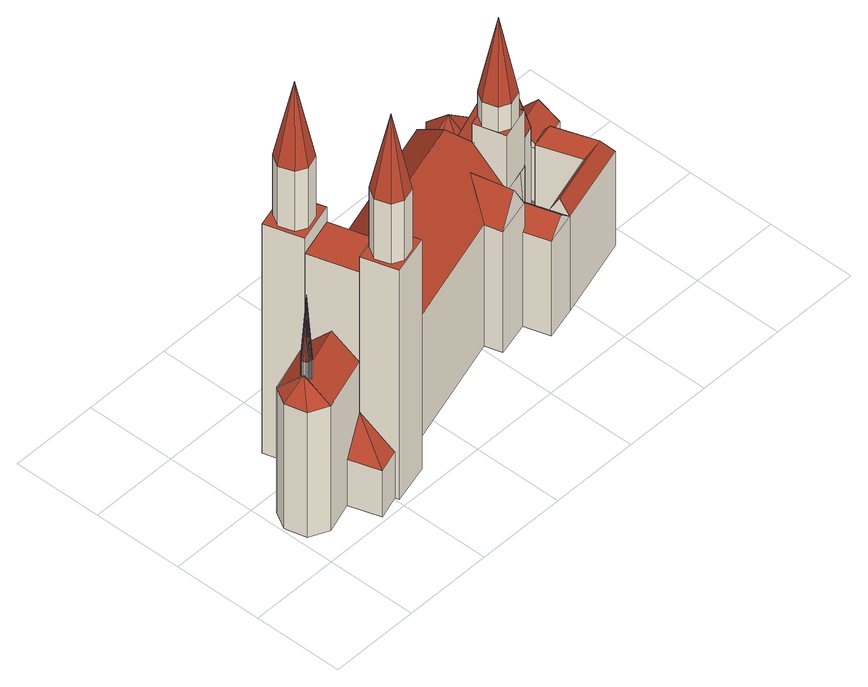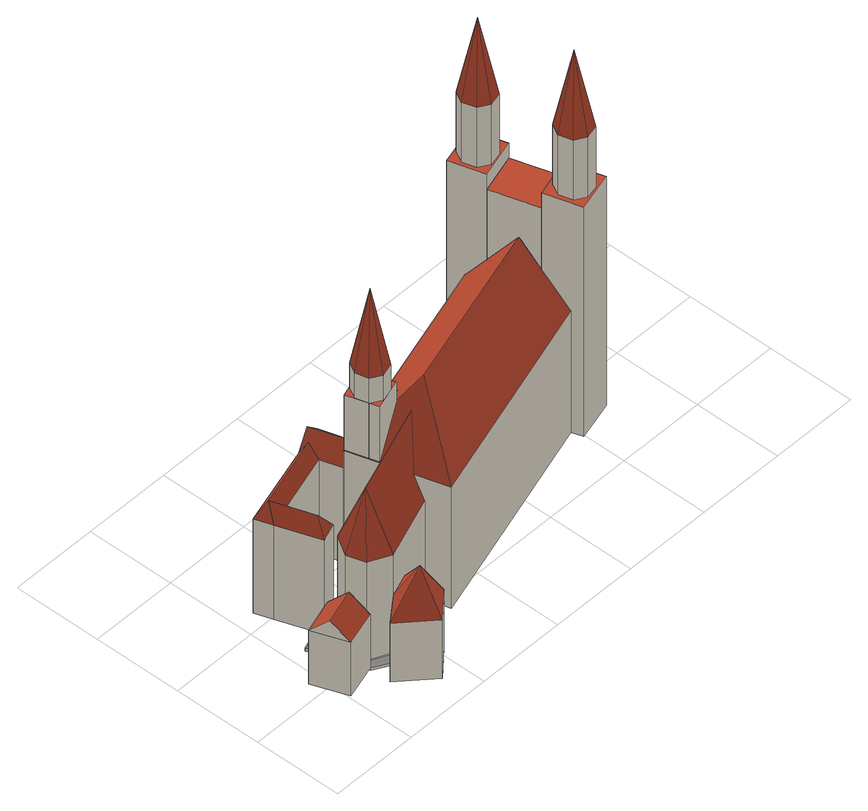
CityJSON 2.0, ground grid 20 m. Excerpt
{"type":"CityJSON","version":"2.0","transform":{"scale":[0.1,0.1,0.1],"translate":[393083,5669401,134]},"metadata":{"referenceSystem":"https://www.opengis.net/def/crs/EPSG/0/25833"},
"CityObjects":{
"building1":{"type":"Building","attributes":{"name":"Dom zu Meißen","Gemeindeschluessel":14627140,"QualitaetDacherkennung":100,"Geometrietyp2DReferenz":"3000","function":"31001_3041","roofType":"9999"},"children":["building1-1","building1-2","building1-3","building1-4","building1-5","building1-6","building1-7","building1-8","building1-9","building1-10","building1-11","building1-12","building1-13","building1-14","building1-15","building1-16","building1-17","building1-18","building1-19","building1-20","building1-21","building1-22"]},
"building1-1":{"type":"BuildingPart","attributes":{"Dachtyp_tdc":"tdcPyramidRoof","Dachneigung":90,"QualitaetDacherkennung":100,"Geometrietyp2DReferenz":"3000","roofType":"4000","measuredHeight":40.27},"parents":["building1"],"geometry":[{"type":"MultiSurface","lod":"2","boundaries":[[[0,1,2,3]],[[1,4,5,2]],[[6,0,3,7]],[[1,0,8]],[[4,1,8]],[[6,4,8]],[[0,6,8]],[[3,2,5,7]],[[4,6,7,5]]],"semantics":{"surfaces":[{"type":"WallSurface"},{"type":"RoofSurface"},{"type":"GroundSurface"},{"type":"ClosureSurface"}],"values":[0,0,0,1,1,1,1,2,3]}}]},
"building1-2":{"type":"BuildingPart","attributes":{"Dachtyp_tdc":"tdcHipAndGableRoof","Dachneigung":52.9,"QualitaetDacherkennung":100,"Geometrietyp2DReferenz":"3000","roofType":"5000","measuredHeight":45.99},"parents":["building1"],"geometry":[{"type":"MultiSurface","lod":"2","boundaries":[[[9,10,11,12]],[[13,10,14]],[[10,9,15,16,14]],[[17,18,19,13,14,16,20]],[[12,11,21,22,23,24,25,26,27,28,29,30]],[[23,22,31,32,21,11,10,13]],[[22,21,32,31]],[[28,27,18,17]],[[24,23,13,19,33,34,35]],[[26,25,36,37]],[[25,24,35,36]],[[37,36,35,34,33]],[[26,37,33,19,18,27]],[[30,29,38,39]],[[12,30,39,9]],[[29,28,17,38]],[[16,15,39,38,20]],[[20,38,17]],[[39,15,9]]],"semantics":{"surfaces":[{"type":"WallSurface"},{"type":"RoofSurface"},{"type":"GroundSurface"},{"type":"ClosureSurface"}],"values":[0,1,1,1,2,0,3,0,0,3,3,3,3,3,3,3,3,3,3]}}]},
"building1-3":{"type":"BuildingPart","attributes":{"Dachtyp_tdc":"tdcGableRoof","Dachneigung":45.02,"QualitaetDacherkennung":100,"Geometrietyp2DReferenz":"3000","roofType":"3100","measuredHeight":28.1},"parents":["building1"],"geometry":[{"type":"MultiSurface","lod":"2","boundaries":[[[40,41,42,43]],[[41,35,24,42]],[[35,44,45,24]],[[44,40,43,45]],[[35,41,34]],[[40,44,46]],[[41,40,46,34]],[[44,35,34,46]],[[43,42,24,45]]],"semantics":{"surfaces":[{"type":"WallSurface"},{"type":"RoofSurface"},{"type":"GroundSurface"}],"values":[0,0,0,0,0,0,1,1,2]}}]},
"building1-4":{"type":"BuildingPart","attributes":{"Dachtyp_tdc":"tdcTentRoof","Dachneigung":79.21,"QualitaetDacherkennung":100,"Geometrietyp2DReferenz":"3000","roofType":"4000","measuredHeight":94.12},"parents":["building1"],"geometry":[{"type":"MultiSurface","lod":"2","boundaries":[[[47,48,49,50]],[[48,51,52,49]],[[51,53,54,52]],[[53,55,56,54]],[[55,57,58,56]],[[57,59,60,58]],[[59,61,62,60]],[[61,47,50,62]],[[48,47,63]],[[51,48,63]],[[53,51,63]],[[55,53,63]],[[57,55,63]],[[59,57,63]],[[61,59,63]],[[47,61,63]],[[50,49,52,54,56,58,60,62]]],"semantics":{"surfaces":[{"type":"WallSurface"},{"type":"RoofSurface"},{"type":"GroundSurface"}],"values":[0,0,0,0,0,0,0,0,1,1,1,1,1,1,1,1,2]}}]},
"building1-5":{"type":"BuildingPart","attributes":{"Dachtyp_tdc":"tdcTentRoof","Dachneigung":86.11,"QualitaetDacherkennung":100,"Geometrietyp2DReferenz":"3000","roofType":"4000","measuredHeight":57.59},"parents":["building1"],"geometry":[{"type":"MultiSurface","lod":"2","boundaries":[[[64,65,66,67]],[[65,68,69,66]],[[68,70,71,69]],[[70,72,73,71]],[[72,74,75,73]],[[74,76,77,75]],[[76,78,79,77]],[[78,80,81,79]],[[80,82,83,81]],[[82,84,85,83]],[[84,86,87,85]],[[86,88,89,87]],[[88,90,91,89]],[[90,92,93,91]],[[92,94,95,93]],[[94,96,97,95]],[[96,98,99,97]],[[98,100,101,99]],[[100,102,103,101]],[[102,104,105,103]],[[104,106,107,105]],[[106,108,109,107]],[[108,110,111,109]],[[110,112,113,111]],[[112,114,115,113]],[[114,116,117,115]],[[116,118,119,117]],[[118,120,121,119]],[[120,122,123,121]],[[122,124,125,123]],[[124,126,127,125]],[[126,128,129,127]],[[128,130,131,129]],[[130,132,133,131]],[[132,134,135,133]],[[134,64,67,135]],[[65,64,136]],[[68,65,136]],[[70,68,136]],[[72,70,136]],[[74,72,136]],[[76,74,136]],[[78,76,136]],[[80,78,136]],[[82,80,136]],[[84,82,136]],[[86,84,136]],[[88,86,136]],[[90,88,136]],[[92,90,136]],[[94,92,136]],[[96,94,136]],[[98,96,136]],[[100,98,136]],[[102,100,136]],[[104,102,136]],[[106,104,136]],[[108,106,136]],[[110,108,136]],[[112,110,136]],[[114,112,136]],[[116,114,136]],[[118,116,136]],[[120,118,136]],[[122,120,136]],[[124,122,136]],[[126,124,136]],[[128,126,136]],[[130,128,136]],[[132,130,136]],[[134,132,136]],[[64,134,136]],[[67,66,69,71,73,75,77,79,81,83,85,87,89,91,93,95,97,99,101,103,105,107,109,111,113,115,117,119,121,123,125,127,129,131,133,135]]],"semantics":{"surfaces":[{"type":"WallSurface"},{"type":"RoofSurface"},{"type":"GroundSurface"}],"values":[0,0,0,0,0,0,0,0,0,0,0,0,0,0,0,0,0,0,0,0,0,0,0,0,0,0,0,0,0,0,0,0,0,0,0,0,1,1,1,1,1,1,1,1,1,1,1,1,1,1,1,1,1,1,1,1,1,1,1,1,1,1,1,1,1,1,1,1,1,1,1,1,2]}}]},
"building1-6":{"type":"BuildingPart","attributes":{"Dachtyp_tdc":"tdcGableRoof","Dachneigung":69.12,"QualitaetDacherkennung":100,"Geometrietyp2DReferenz":"3000","roofType":"3100","measuredHeight":40.27},"parents":["building1"],"geometry":[{"type":"MultiSurface","lod":"2","boundaries":[[[32,31,137]],[[4,6,8]],[[31,4,8,137]],[[6,32,137,8]],[[5,138,22,21,139,7]],[[138,5,4,31,140,141]],[[140,22,138,141]],[[21,22,140,31,32]],[[139,21,32,6,142,143]],[[142,7,139,143]],[[6,4,5,7,142]]],"semantics":{"surfaces":[{"type":"WallSurface"},{"type":"RoofSurface"},{"type":"GroundSurface"},{"type":"ClosureSurface"}],"values":[0,0,1,1,2,0,3,3,0,3,3]}}]},
"building1-7":{"type":"BuildingPart","attributes":{"Dachtyp_tdc":"tdcTentRoof","Dachneigung":79.21,"QualitaetDacherkennung":100,"Geometrietyp2DReferenz":"3000","roofType":"4000","measuredHeight":94.12},"parents":["building1"],"geometry":[{"type":"MultiSurface","lod":"2","boundaries":[[[144,145,146,147]],[[145,148,149,146]],[[148,150,151,149]],[[150,152,153,151]],[[152,154,155,153]],[[154,156,157,155]],[[156,158,159,157]],[[158,144,147,159]],[[145,144,160]],[[148,145,160]],[[150,148,160]],[[152,150,160]],[[154,152,160]],[[156,154,160]],[[158,156,160]],[[144,158,160]],[[147,146,149,151,153,155,157,159]]],"semantics":{"surfaces":[{"type":"WallSurface"},{"type":"RoofSurface"},{"type":"GroundSurface"}],"values":[0,0,0,0,0,0,0,0,1,1,1,1,1,1,1,1,2]}}]},
"building1-8":{"type":"BuildingPart","attributes":{"Dachtyp_tdc":"tdcLeanToRoof","Dachneigung":0,"QualitaetDacherkennung":100,"Geometrietyp2DReferenz":"3000","roofType":"2100","measuredHeight":45.73},"parents":["building1"],"geometry":[{"type":"MultiSurface","lod":"2","boundaries":[[[161,162,163,164]],[[162,165,166,163]],[[165,167,168,166]],[[167,161,164,168]],[[167,165,162,161]],[[164,163,166,168]]],"semantics":{"surfaces":[{"type":"WallSurface"},{"type":"RoofSurface"},{"type":"GroundSurface"}],"values":[0,0,0,0,1,2]}}]},
"building1-9":{"type":"BuildingPart","attributes":{"Dachtyp_tdc":"tdcLeanToRoof","Dachneigung":0,"QualitaetDacherkennung":100,"Geometrietyp2DReferenz":"3000","roofType":"2100","measuredHeight":13.89},"parents":["building1"],"geometry":[{"type":"MultiSurface","lod":"2","boundaries":[[[169,140,22,170]],[[141,171,172,138]],[[171,169,170,172]],[[171,141,140,169]],[[170,22,138,172]],[[138,22,140,141]]],"semantics":{"surfaces":[{"type":"WallSurface"},{"type":"RoofSurface"},{"type":"GroundSurface"},{"type":"ClosureSurface"}],"values":[0,0,0,1,2,3]}}]},
"building1-10":{"type":"BuildingPart","attributes":{"Dachtyp_tdc":"tdcLeanToRoof","Dachneigung":0,"QualitaetDacherkennung":100,"Geometrietyp2DReferenz":"3000","roofType":"2100","measuredHeight":55.57},"parents":["building1"],"geometry":[{"type":"MultiSurface","lod":"2","boundaries":[[[173,174,175,176]],[[29,177,178,30]],[[177,29,38,20,176,175,179]],[[180,181,179,175,174]],[[180,178,177,179]],[[180,179,181]],[[30,178,180,174,173,15,39]],[[20,16,15,173,176]],[[29,30,39,38]],[[38,39,15,16,20]]],"semantics":{"surfaces":[{"type":"RoofSurface"},{"type":"GroundSurface"},{"type":"ClosureSurface"},{"type":"WallSurface"}],"values":[0,1,2,3,2,2,2,3,2,2]}}]},
"building1-11":{"type":"BuildingPart","attributes":{"Dachtyp_tdc":"tdcFreeFormRoof","Dachneigung":0,"QualitaetDacherkennung":100,"Geometrietyp2DReferenz":"3000","roofType":"5000","measuredHeight":-0.656},"parents":["building1"],"geometry":[{"type":"MultiSurface","lod":"2","boundaries":[[[182,183,2,5]],[[183,184,3,2]],[[184,185,7,3]],[[185,186,187,7]],[[186,188,189,187]],[[188,190,191,189]],[[190,192,193,191]],[[192,194,195,193]],[[194,196,197,195]],[[196,198,199,197]],[[198,200,201,199]],[[200,202,203,201]],[[202,204,205,203]],[[204,206,138,205]],[[206,182,5,138]],[[206,204,202,200,198,196,194,192,190,188,186,185,184,183,182]],[[5,2,3,7,187,189,191,193,195,197,199,201,203,205,138]]],"semantics":{"surfaces":[{"type":"WallSurface"},{"type":"RoofSurface"},{"type":"GroundSurface"}],"values":[0,0,0,0,0,0,0,0,0,0,0,0,0,0,0,1,2]}}]},
"building1-12":{"type":"BuildingPart","attributes":{"Dachtyp_tdc":"tdcLeanToRoof","Dachneigung":0,"QualitaetDacherkennung":100,"Geometrietyp2DReferenz":"3000","roofType":"2100","measuredHeight":59.37},"parents":["building1"],"geometry":[{"type":"MultiSurface","lod":"2","boundaries":[[[207,208,209,210]],[[211,212,208,207]],[[210,209,213,177,29,28]],[[214,215,213,209,208,212,175]],[[216,177,213,215]],[[216,215,214]],[[176,175,212,211]],[[176,20,38,29,177,216,214,175]],[[210,28,17,20,176,211,207]],[[29,38,17,28]],[[17,38,20]]],"semantics":{"surfaces":[{"type":"WallSurface"},{"type":"RoofSurface"},{"type":"GroundSurface"},{"type":"ClosureSurface"}],"values":[0,1,2,0,3,3,0,3,0,3,3]}}]},
"building1-13":{"type":"BuildingPart","attributes":{"Dachtyp_tdc":"tdcHipAndGableRoof","Dachneigung":59.78,"QualitaetDacherkennung":100,"Geometrietyp2DReferenz":"3000","roofType":"5000","measuredHeight":28.1},"parents":["building1"],"geometry":[{"type":"MultiSurface","lod":"2","boundaries":[[[217,218,197,219]],[[218,220,195,197]],[[220,221,222,195]],[[220,218,223]],[[217,221,224]],[[218,217,224,223]],[[221,220,223,224]],[[219,197,195,222]],[[221,217,219,222]]],"semantics":{"surfaces":[{"type":"WallSurface"},{"type":"RoofSurface"},{"type":"GroundSurface"},{"type":"ClosureSurface"}],"values":[0,0,0,1,0,1,1,2,3]}}]},
"building1-14":{"type":"BuildingPart","attributes":{"Dachtyp_tdc":"tdcTentRoof","Dachneigung":50.65,"QualitaetDacherkennung":100,"Geometrietyp2DReferenz":"3000","roofType":"4000","measuredHeight":23.11},"parents":["building1"],"geometry":[{"type":"MultiSurface","lod":"2","boundaries":[[[225,142,7,226]],[[143,227,228,139]],[[227,229,230,228]],[[229,231,232,230]],[[231,233,234,232]],[[233,225,226,234]],[[142,225,235]],[[143,142,235]],[[227,143,235]],[[229,227,235]],[[231,229,235]],[[233,231,235]],[[225,233,235]],[[226,7,139,228,230,232,234]],[[142,143,139,7]]],"semantics":{"surfaces":[{"type":"WallSurface"},{"type":"RoofSurface"},{"type":"GroundSurface"},{"type":"ClosureSurface"}],"values":[0,0,0,0,0,0,1,1,1,1,1,1,1,2,3]}}]},
"building1-15":{"type":"BuildingPart","attributes":{"Dachtyp_tdc":"tdcGableRoof","Dachneigung":57.54,"QualitaetDacherkennung":100,"Geometrietyp2DReferenz":"3000","roofType":"3100","measuredHeight":38.35},"parents":["building1"],"geometry":[{"type":"MultiSurface","lod":"2","boundaries":[[[236,18,27,237]],[[19,238,239,25,36,33]],[[238,236,237,239]],[[19,18,240]],[[236,238,241]],[[18,236,241,240]],[[238,19,240,241]],[[237,27,26,25,239]],[[36,37,33]],[[25,26,37,36]],[[26,27,18,19,33,37]]],"semantics":{"surfaces":[{"type":"WallSurface"},{"type":"RoofSurface"},{"type":"GroundSurface"},{"type":"ClosureSurface"}],"values":[0,0,0,0,0,1,1,2,0,3,3]}}]},
"building1-16":{"type":"BuildingPart","attributes":{"Dachtyp_tdc":"tdcLeanToRoof","Dachneigung":0,"QualitaetDacherkennung":100,"Geometrietyp2DReferenz":"3000","roofType":"2100","measuredHeight":59.37},"parents":["building1"],"geometry":[{"type":"MultiSurface","lod":"2","boundaries":[[[242,243,244,245]],[[246,242,245,178,174]],[[246,247,243,242]],[[245,244,12,30,178]],[[15,9,12,244,243,247,173]],[[30,12,9,39]],[[15,39,9]],[[174,173,247,246]],[[174,178,30,39,15,173]]],"semantics":{"surfaces":[{"type":"WallSurface"},{"type":"RoofSurface"},{"type":"GroundSurface"},{"type":"ClosureSurface"}],"values":[0,0,1,2,0,3,3,0,3]}}]},
"building1-17":{"type":"BuildingPart","attributes":{"Dachtyp_tdc":"tdcGableRoof","Dachneigung":44.64,"QualitaetDacherkennung":100,"Geometrietyp2DReferenz":"3000","roofType":"3100","measuredHeight":37.74},"parents":["building1"],"geometry":[{"type":"MultiSurface","lod":"2","boundaries":[[[248,180,178,249]],[[180,248,250,181]],[[251,179,181,250]],[[249,178,177,252,253]],[[177,178,180,179,214,216]],[[253,252,254,214,179,251]],[[252,177,216,254]],[[216,214,254]],[[251,248,249,253]],[[179,180,181]],[[248,251,250]]],"semantics":{"surfaces":[{"type":"WallSurface"},{"type":"RoofSurface"},{"type":"GroundSurface"},{"type":"ClosureSurface"}],"values":[0,1,1,2,3,0,3,3,3,3,3]}}]},
"building1-18":{"type":"BuildingPart","attributes":{"Dachtyp_tdc":"tdcHipAndGableRoof","Dachneigung":60.44,"QualitaetDacherkennung":100,"Geometrietyp2DReferenz":"3000","roofType":"5000","measuredHeight":28.1},"parents":["building1"],"geometry":[{"type":"MultiSurface","lod":"2","boundaries":[[[221,255,256,222]],[[255,44,45,256]],[[44,257,258,45]],[[255,221,224]],[[257,44,259]],[[221,217,257,259,224]],[[44,255,224,259]],[[258,219,222,256,45]],[[219,258,257,217]],[[221,222,219,217]]],"semantics":{"surfaces":[{"type":"WallSurface"},{"type":"RoofSurface"},{"type":"GroundSurface"},{"type":"ClosureSurface"}],"values":[0,0,0,1,0,1,1,2,0,3]}}]},
"building1-19":{"type":"BuildingPart","attributes":{"Dachtyp_tdc":"tdcPyramidRoof","Dachneigung":52.79,"QualitaetDacherkennung":100,"Geometrietyp2DReferenz":"3000","roofType":"4000","measuredHeight":19.33},"parents":["building1"],"geometry":[{"type":"MultiSurface","lod":"2","boundaries":[[[215,260,261,213]],[[260,254,252,261]],[[260,215,214]],[[254,260,214]],[[177,213,261,252]],[[213,177,216,215]],[[177,252,254,216]],[[215,216,214]],[[216,254,214]]],"semantics":{"surfaces":[{"type":"WallSurface"},{"type":"RoofSurface"},{"type":"GroundSurface"},{"type":"ClosureSurface"}],"values":[0,0,1,1,2,3,3,3,3]}}]},
"building1-20":{"type":"BuildingPart","attributes":{"Dachtyp_tdc":"tdcPyramidRoof","Dachneigung":90,"QualitaetDacherkennung":100,"Geometrietyp2DReferenz":"3000","roofType":"4000","measuredHeight":37.74},"parents":["building1"],"geometry":[{"type":"MultiSurface","lod":"2","boundaries":[[[251,262,263,253]],[[262,264,265,263]],[[264,248,249,265]],[[262,251,250]],[[264,262,250]],[[248,264,250]],[[249,253,263,265]],[[248,251,253,249]],[[251,248,250]]],"semantics":{"surfaces":[{"type":"WallSurface"},{"type":"RoofSurface"},{"type":"GroundSurface"},{"type":"ClosureSurface"}],"values":[0,0,0,1,1,1,2,3,3]}}]},
"building1-21":{"type":"BuildingPart","attributes":{"Dachtyp_tdc":"tdcTentRoof","Dachneigung":79.63,"QualitaetDacherkennung":100,"Geometrietyp2DReferenz":"3000","roofType":"4000","measuredHeight":71.52},"parents":["building1"],"geometry":[{"type":"MultiSurface","lod":"2","boundaries":[[[266,267,268,269]],[[267,270,271,268]],[[270,272,273,271]],[[272,274,275,273]],[[274,276,277,275]],[[276,278,279,277]],[[278,280,281,279]],[[280,266,269,281]],[[267,266,282]],[[270,267,282]],[[272,270,282]],[[274,272,282]],[[276,274,282]],[[278,276,282]],[[280,278,282]],[[266,280,282]],[[269,268,271,273,275,277,279,281]]],"semantics":{"surfaces":[{"type":"WallSurface"},{"type":"RoofSurface"},{"type":"GroundSurface"}],"values":[0,0,0,0,0,0,0,0,1,1,1,1,1,1,1,1,2]}}]},
"building1-22":{"type":"BuildingPart","attributes":{"Dachtyp_tdc":"tdcGableRoof","Dachneigung":43.48,"QualitaetDacherkennung":100,"Geometrietyp2DReferenz":"3000","roofType":"3100","measuredHeight":17.94},"parents":["building1"],"geometry":[{"type":"MultiSurface","lod":"2","boundaries":[[[283,284,285,286]],[[284,287,189,285]],[[287,288,289,189]],[[288,283,286,289]],[[287,284,290]],[[283,288,291]],[[284,283,291,290]],[[288,287,290,291]],[[286,285,189,289]]],"semantics":{"surfaces":[{"type":"WallSurface"},{"type":"RoofSurface"},{"type":"GroundSurface"}],"values":[0,0,0,0,0,0,1,1,2]}}]}
},
"vertices":[
[912,407,260],[924,366,260],[924,366,7],[912,407,7],[896,321,260],[896,321,7],[863,430,260],[863,430,7],[879,375,409],
[216,282,320],[705,431,320],[705,431,7],[216,282,7],[768,219,320],[630,293,466],[233,224,402],[246,179,466],[278,73,320],[603,170,320],[685,194,320],[265,117,381],[720,378,7],[753,269,7],[768,219,7],[747,212,7],[685,194,7],[677,191,7],[603,170,7],[278,73,7],[265,117,7],[233,224,7],[753,269,260],[720,378,260],[685,194,259],[712,202,288],[747,212,251],[685,194,251],[677,191,251],[265,117,320],[233,224,320],
[707,96,251],[677,192,251],[677,192,7],[707,96,7],[778,115,251],[778,115,7],[743,105,288],
[203,37,754],[192,69,754],[192,69,7],[203,37,7],[209,97,754],[209,97,7],[239,104,754],[239,104,7],[263,90,754],[263,90,7],[272,60,754],[272,60,7],[259,34,754],[259,34,7],[228,25,754],[228,25,7],[233,64,948],
[62,107,419],[62,105,419],[62,105,7],[62,107,7],[61,103,419],[61,103,7],[60,102,419],[60,102,7],[58,100,419],[58,100,7],[57,99,419],[57,99,7],[55,98,419],[55,98,7],[53,98,419],[53,98,7],[51,98,419],[51,98,7],[49,98,419],[49,98,7],[47,98,419],[47,98,7],[46,99,419],[46,99,7],[44,100,419],[44,100,7],[43,102,419],[43,102,7],[42,103,419],[42,103,7],[41,105,419],[41,105,7],[40,107,419],[40,107,7],[40,109,419],[40,109,7],[40,111,419],[40,111,7],[41,113,419],[41,113,7],[42,115,419],[42,115,7],[43,116,419],[43,116,7],[44,117,419],[44,117,7],[46,119,419],[46,119,7],[47,119,419],[47,119,7],[49,120,419],[49,120,7],[51,120,419],[51,120,7],[53,120,419],[53,120,7],[55,119,419],[55,119,7],[57,119,419],[57,119,7],[58,117,419],[58,117,7],[60,116,419],[60,116,7],[61,115,419],[61,115,7],[62,113,419],[62,113,7],[62,111,419],[62,111,7],[62,109,419],[62,109,7],[51,109,582],
[672,301,409],[803,287,7],[814,412,7],[753,269,145],[803,287,145],[863,430,158],[814,412,158],
[147,225,754],[136,258,754],[136,258,7],[147,225,7],[152,286,754],[152,286,7],[182,293,754],[182,293,7],[206,279,754],[206,279,7],[215,248,754],[215,248,7],[202,223,754],[202,223,7],[171,213,754],[171,213,7],[176,253,948],
[767,219,464],[697,198,464],[697,198,7],[767,219,7],[677,268,464],[677,268,7],[746,289,464],[746,289,7],
[761,241,145],[761,241,7],[813,259,145],[813,259,7],
[233,224,562],[145,198,562],[177,91,562],[265,117,562],[177,91,7],[145,198,7],[177,91,329],[145,198,329],[161,146,384],
[896,321,0],[924,366,0],[912,407,0],[863,430,0],[885,446,0],[885,446,7],[921,426,0],[921,426,7],[964,302,0],[964,302,7],[920,286,0],[920,286,7],[914,304,0],[914,304,7],[873,290,0],[873,290,7],[867,283,0],[867,283,7],[857,279,0],[857,279,7],[853,290,0],[853,290,7],[809,271,0],[809,271,7],[803,287,0],
[288,37,600],[201,13,600],[201,13,7],[288,37,7],[265,117,600],[177,91,600],[198,22,7],[177,91,200],[198,22,126],[177,91,126],
[906,197,251],[873,290,251],[906,197,7],[914,304,251],[948,209,251],[948,209,7],[901,277,288],[934,183,288],
[924,477,158],[924,477,7],[795,466,158],[795,466,7],[802,472,158],[802,472,7],[791,490,158],[791,490,7],[852,542,158],[852,542,7],[834,470,238],
[614,132,320],[614,132,7],[696,154,320],[696,154,7],[636,234,390],[655,143,390],
[120,283,600],[208,307,600],[208,307,7],[120,283,7],[145,198,600],[233,224,600],
[24,158,329],[24,158,7],[40,105,384],[56,52,329],[124,74,7],[56,52,7],[124,74,126],
[961,169,251],[961,169,7],[765,155,251],[765,155,7],[772,135,288],
[146,6,126],[146,6,7],
[13,71,329],[13,71,7],[1,119,329],[1,119,7],
[693,216,528],[683,248,528],[683,248,7],[693,216,7],[699,274,528],[699,274,7],[728,282,528],[728,282,7],[752,268,528],[752,268,7],[760,239,528],[760,239,7],[747,214,528],[747,214,7],[717,205,528],[717,205,7],[722,243,722],
[1029,370,145],[950,345,145],[950,345,7],[1029,370,7],[921,426,145],[999,449,145],[999,449,7],[935,385,186],[1014,410,186]
]}
